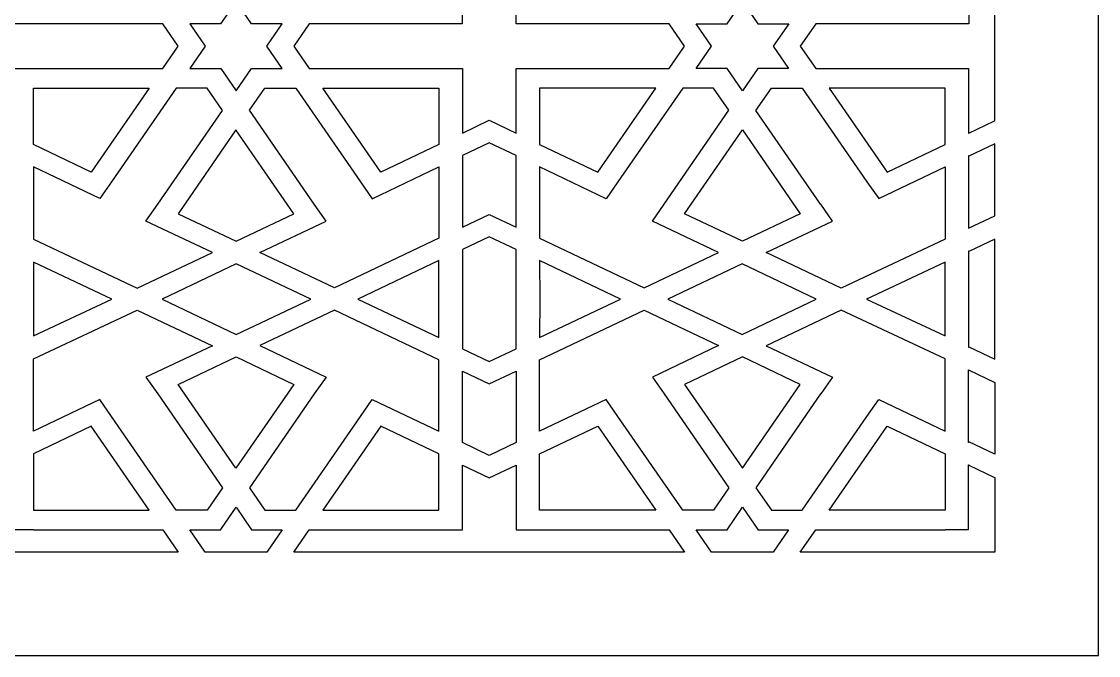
# Model space of a CAD drawing. Header units: millimetres. Extents: x -499 to 501, y -466 to 534.
# Drawn here: x -123 to 501, y -466 to -99 of the extents above; entities that cross this region are included whole.
import ezdxf

# ---------------------------------------------------------------- set-up
doc = ezdxf.new("R2010")
doc.units = ezdxf.units.MM
doc.layers.add('Plan 1', color=7, linetype='Continuous')

msp = doc.modelspace()

# ---------------------------------------------------------------- linework, layer by layer
at = {"layer": 'Plan 1', "color": 17}
for points, knots in [([(-499.33, 533.57), (-499.33, 533.57), (500.67, 533.57), (500.67, 533.57), (500.67, 533.57), (500.67, 533.57), (500.67, -466.43), (500.67, -466.43), (500.67, -466.43), (500.67, -466.43), (-499.33, -466.43), (-499.33, -466.43), (-499.33, -466.43), (-499.33, -466.43), (-499.33, 533.57), (-499.33, 533.57)], [0, 0, 0, 0, 0.2, 0.2, 0.2, 0.2, 0.4, 0.4, 0.4, 0.4, 0.6, 0.6, 0.6, 0.6, 1, 1, 1, 1]), ([(-145.86, -70.03), (-145.86, -70.03), (-130.26, -62.58), (-130.26, -62.58), (-130.26, -62.58), (-130.26, -62.58), (-130.26, -100.1), (-130.26, -100.1), (-130.26, -100.1), (-130.26, -100.1), (-116.6, -100.1), (-116.6, -100.1), (-116.6, -100.1), (-116.6, -100.1), (-116.6, -100.1), (-116.6, -100.1), (-116.6, -100.1), (-116.6, -100.1), (-41.56, -100.1), (-41.56, -100.1), (-41.56, -100.1), (-41.56, -100.1), (-32.64, -113.01), (-32.64, -113.01), (-32.64, -113.01), (-32.64, -113.01), (-41.56, -125.97), (-41.56, -125.97), (-41.56, -125.97), (-41.56, -125.97), (-116.54, -125.97), (-116.54, -125.97), (-116.54, -125.97), (-116.54, -125.97), (-116.54, -125.97), (-116.54, -125.97), (-116.54, -125.97), (-116.54, -125.97), (-130.2, -125.97), (-130.2, -125.97), (-130.2, -125.97), (-130.2, -125.97), (-130.2, -163.51), (-130.2, -163.51), (-130.2, -163.51), (-130.2, -163.51), (-145.86, -156.03), (-145.86, -156.03), (-145.86, -156.03), (-145.86, -156.03), (-161.51, -163.51), (-161.51, -163.51), (-161.51, -163.51), (-161.51, -163.51), (-161.51, -125.97), (-161.51, -125.97), (-161.51, -125.97), (-161.51, -125.97), (-175.17, -125.97), (-175.17, -125.97), (-175.17, -125.97), (-175.17, -125.97), (-175.17, -125.97), (-175.17, -125.97), (-175.17, -125.97), (-175.17, -125.97), (-250.15, -125.97), (-250.15, -125.97), (-250.15, -125.97), (-250.15, -125.97), (-259.08, -113.01), (-259.08, -113.01), (-259.08, -113.01), (-259.08, -113.01), (-250.16, -100.1), (-250.16, -100.1), (-250.16, -100.1), (-250.16, -100.1), (-175.12, -100.1), (-175.12, -100.1), (-175.12, -100.1), (-175.12, -100.1), (-175.12, -100.1), (-175.12, -100.1), (-175.12, -100.1), (-175.12, -100.1), (-161.45, -100.1), (-161.45, -100.1), (-161.45, -100.1), (-161.45, -100.1), (-161.45, -62.58), (-161.45, -62.58), (-161.45, -62.58), (-161.45, -62.58), (-145.86, -70.03), (-145.86, -70.03)], [0, 0, 0, 0, 0.04, 0.04, 0.04, 0.04, 0.08, 0.08, 0.08, 0.08, 0.12, 0.12, 0.12, 0.12, 0.16, 0.16, 0.16, 0.16, 0.2, 0.2, 0.2, 0.2, 0.24, 0.24, 0.24, 0.24, 0.28, 0.28, 0.28, 0.28, 0.32, 0.32, 0.32, 0.32, 0.36, 0.36, 0.36, 0.36, 0.4, 0.4, 0.4, 0.4, 0.44, 0.44, 0.44, 0.44, 0.48, 0.48, 0.48, 0.48, 0.52, 0.52, 0.52, 0.52, 0.56, 0.56, 0.56, 0.56, 0.6, 0.6, 0.6, 0.6, 0.64, 0.64, 0.64, 0.64, 0.68, 0.68, 0.68, 0.68, 0.72, 0.72, 0.72, 0.72, 0.76, 0.76, 0.76, 0.76, 0.8, 0.8, 0.8, 0.8, 0.84, 0.84, 0.84, 0.84, 0.88, 0.88, 0.88, 0.88, 0.92, 0.92, 0.92, 0.92, 1, 1, 1, 1]), ([(147.61, -156.03), (147.61, -156.03), (132.04, -163.47), (132.04, -163.47), (132.04, -163.47), (132.04, -163.47), (132.04, -125.91), (132.04, -125.91), (132.04, -125.91), (132.04, -125.91), (118.38, -125.91), (118.38, -125.91), (118.38, -125.91), (118.38, -125.91), (118.38, -125.93), (118.38, -125.93), (118.38, -125.93), (118.38, -125.93), (43.29, -125.93), (43.29, -125.93), (43.29, -125.93), (43.29, -125.93), (34.39, -113.01), (34.39, -113.01), (34.39, -113.01), (34.39, -113.01), (43.33, -100.1), (43.33, -100.1), (43.33, -100.1), (43.33, -100.1), (118.36, -100.1), (118.36, -100.1), (118.36, -100.1), (118.36, -100.1), (118.36, -100.1), (118.36, -100.1), (118.36, -100.1), (118.36, -100.1), (132.02, -100.1), (132.02, -100.1), (132.02, -100.1), (132.02, -100.1), (132.02, -62.55), (132.02, -62.55), (132.02, -62.55), (132.02, -62.55), (147.61, -70), (147.61, -70), (147.61, -70), (147.61, -70), (163.21, -62.55), (163.21, -62.55), (163.21, -62.55), (163.21, -62.55), (163.21, -100.1), (163.21, -100.1), (163.21, -100.1), (163.21, -100.1), (176.88, -100.1), (176.88, -100.1), (176.88, -100.1), (176.88, -100.1), (176.88, -100.1), (176.88, -100.1), (176.88, -100.1), (176.88, -100.1), (251.89, -100.1), (251.89, -100.1), (251.89, -100.1), (251.89, -100.1), (260.84, -113.01), (260.84, -113.01), (260.84, -113.01), (260.84, -113.01), (251.92, -125.93), (251.92, -125.93), (251.92, -125.93), (251.92, -125.93), (176.84, -125.93), (176.84, -125.93), (176.84, -125.93), (176.84, -125.93), (176.84, -125.91), (176.84, -125.91), (176.84, -125.91), (176.84, -125.91), (163.18, -125.91), (163.18, -125.91), (163.18, -125.91), (163.18, -125.91), (163.18, -163.47), (163.18, -163.47), (163.18, -163.47), (163.18, -163.47), (147.61, -156.03), (147.61, -156.03)], [0, 0, 0, 0, 0.04, 0.04, 0.04, 0.04, 0.08, 0.08, 0.08, 0.08, 0.12, 0.12, 0.12, 0.12, 0.16, 0.16, 0.16, 0.16, 0.2, 0.2, 0.2, 0.2, 0.24, 0.24, 0.24, 0.24, 0.28, 0.28, 0.28, 0.28, 0.32, 0.32, 0.32, 0.32, 0.36, 0.36, 0.36, 0.36, 0.4, 0.4, 0.4, 0.4, 0.44, 0.44, 0.44, 0.44, 0.48, 0.48, 0.48, 0.48, 0.52, 0.52, 0.52, 0.52, 0.56, 0.56, 0.56, 0.56, 0.6, 0.6, 0.6, 0.6, 0.64, 0.64, 0.64, 0.64, 0.68, 0.68, 0.68, 0.68, 0.72, 0.72, 0.72, 0.72, 0.76, 0.76, 0.76, 0.76, 0.8, 0.8, 0.8, 0.8, 0.84, 0.84, 0.84, 0.84, 0.88, 0.88, 0.88, 0.88, 0.92, 0.92, 0.92, 0.92, 1, 1, 1, 1]), ([(440.67, -156.23), (440.67, -156.23), (440.13, -156.48), (440.13, -156.48), (440.13, -156.48), (440.13, -156.48), (425.5, -163.45), (425.5, -163.45), (425.5, -163.45), (425.5, -163.45), (425.5, -163.48), (425.5, -163.48), (425.5, -163.48), (425.5, -163.48), (425.43, -163.51), (425.43, -163.51), (425.43, -163.51), (425.43, -163.51), (425.43, -125.97), (425.43, -125.97), (425.43, -125.97), (425.43, -125.97), (411.78, -125.97), (411.78, -125.97), (411.78, -125.97), (411.78, -125.97), (411.78, -125.97), (411.78, -125.97), (411.78, -125.97), (411.78, -125.97), (336.8, -125.97), (336.8, -125.97), (336.8, -125.97), (336.8, -125.97), (327.87, -113.01), (327.87, -113.01), (327.87, -113.01), (327.87, -113.01), (336.8, -100.1), (336.8, -100.1), (336.8, -100.1), (336.8, -100.1), (411.84, -100.1), (411.84, -100.1), (411.84, -100.1), (411.84, -100.1), (411.84, -100.1), (411.84, -100.1), (411.84, -100.1), (411.84, -100.1), (425.49, -100.1), (425.49, -100.1), (425.49, -100.1), (425.49, -100.1), (425.49, -62.58), (425.49, -62.58), (425.49, -62.58), (425.49, -62.58), (425.5, -62.58), (425.5, -62.58), (425.5, -62.58), (425.5, -62.58), (425.5, -62.61), (425.5, -62.61), (425.5, -62.61), (425.5, -62.61), (439.93, -69.47), (439.93, -69.47), (439.93, -69.47), (439.93, -69.47), (440.67, -69.83), (440.67, -69.83), (440.67, -69.83), (440.67, -69.83), (440.67, -156.23), (440.67, -156.23)], [0, 0, 0, 0, 0.05, 0.05, 0.05, 0.05, 0.1, 0.1, 0.1, 0.1, 0.15, 0.15, 0.15, 0.15, 0.2, 0.2, 0.2, 0.2, 0.25, 0.25, 0.25, 0.25, 0.3, 0.3, 0.3, 0.3, 0.35, 0.35, 0.35, 0.35, 0.4, 0.4, 0.4, 0.4, 0.45, 0.45, 0.45, 0.45, 0.5, 0.5, 0.5, 0.5, 0.55, 0.55, 0.55, 0.55, 0.6, 0.6, 0.6, 0.6, 0.65, 0.65, 0.65, 0.65, 0.7, 0.7, 0.7, 0.7, 0.75, 0.75, 0.75, 0.75, 0.8, 0.8, 0.8, 0.8, 0.85, 0.85, 0.85, 0.85, 0.9, 0.9, 0.9, 0.9, 1, 1, 1, 1]), ([(-25.92, -100.1), (-25.92, -100.1), (-8.05, -100.1), (-8.05, -100.1), (-8.05, -100.1), (-8.05, -100.1), (0.88, -87.14), (0.88, -87.14), (0.88, -87.14), (0.88, -87.14), (9.81, -100.1), (9.81, -100.1), (9.81, -100.1), (9.81, -100.1), (9.81, -100.1), (9.81, -100.1), (9.81, -100.1), (9.81, -100.1), (27.67, -100.1), (27.67, -100.1), (27.67, -100.1), (27.67, -100.1), (18.74, -113.01), (18.74, -113.01), (18.74, -113.01), (18.74, -113.01), (18.74, -113.01), (18.74, -113.01), (18.74, -113.01), (18.74, -113.01), (18.74, -113.01), (18.74, -113.01), (18.74, -113.01), (18.74, -113.01), (27.65, -125.93), (27.65, -125.93), (27.65, -125.93), (27.65, -125.93), (9.83, -125.93), (9.83, -125.93), (9.83, -125.93), (9.83, -125.93), (9.83, -125.97), (9.83, -125.97), (9.83, -125.97), (9.83, -125.97), (9.8, -125.97), (9.8, -125.97), (9.8, -125.97), (9.8, -125.97), (0.88, -138.93), (0.88, -138.93), (0.88, -138.93), (0.88, -138.93), (-7.99, -126.06), (-7.99, -126.06), (-7.99, -126.06), (-7.99, -126.06), (-7.99, -125.97), (-7.99, -125.97), (-7.99, -125.97), (-7.99, -125.97), (-25.9, -125.97), (-25.9, -125.97), (-25.9, -125.97), (-25.9, -125.97), (-16.98, -113.01), (-16.98, -113.01), (-16.98, -113.01), (-16.98, -113.01), (-16.99, -113.01), (-16.99, -113.01), (-16.99, -113.01), (-16.99, -113.01), (-25.92, -100.1), (-25.92, -100.1)], [0, 0, 0, 0, 0.05, 0.05, 0.05, 0.05, 0.1, 0.1, 0.1, 0.1, 0.15, 0.15, 0.15, 0.15, 0.2, 0.2, 0.2, 0.2, 0.25, 0.25, 0.25, 0.25, 0.3, 0.3, 0.3, 0.3, 0.35, 0.35, 0.35, 0.35, 0.4, 0.4, 0.4, 0.4, 0.45, 0.45, 0.45, 0.45, 0.5, 0.5, 0.5, 0.5, 0.55, 0.55, 0.55, 0.55, 0.6, 0.6, 0.6, 0.6, 0.65, 0.65, 0.65, 0.65, 0.7, 0.7, 0.7, 0.7, 0.75, 0.75, 0.75, 0.75, 0.8, 0.8, 0.8, 0.8, 0.85, 0.85, 0.85, 0.85, 0.9, 0.9, 0.9, 0.9, 1, 1, 1, 1]), ([(321.15, -100.1), (321.15, -100.1), (303.28, -100.1), (303.28, -100.1), (303.28, -100.1), (303.28, -100.1), (294.36, -87.14), (294.36, -87.14), (294.36, -87.14), (294.36, -87.14), (285.41, -100.1), (285.41, -100.1), (285.41, -100.1), (285.41, -100.1), (285.41, -100.1), (285.41, -100.1), (285.41, -100.1), (285.41, -100.1), (267.56, -100.1), (267.56, -100.1), (267.56, -100.1), (267.56, -100.1), (276.5, -113.01), (276.5, -113.01), (276.5, -113.01), (276.5, -113.01), (276.48, -113.01), (276.48, -113.01), (276.48, -113.01), (276.48, -113.01), (276.5, -113.01), (276.5, -113.01), (276.5, -113.01), (276.5, -113.01), (267.59, -125.93), (267.59, -125.93), (267.59, -125.93), (267.59, -125.93), (285.39, -125.93), (285.39, -125.93), (285.39, -125.93), (285.39, -125.93), (285.39, -125.97), (285.39, -125.97), (285.39, -125.97), (285.39, -125.97), (285.43, -125.97), (285.43, -125.97), (285.43, -125.97), (285.43, -125.97), (294.36, -138.93), (294.36, -138.93), (294.36, -138.93), (294.36, -138.93), (303.23, -126.06), (303.23, -126.06), (303.23, -126.06), (303.23, -126.06), (303.23, -125.97), (303.23, -125.97), (303.23, -125.97), (303.23, -125.97), (321.12, -125.97), (321.12, -125.97), (321.12, -125.97), (321.12, -125.97), (312.21, -113.01), (312.21, -113.01), (312.21, -113.01), (312.21, -113.01), (312.23, -113.01), (312.23, -113.01), (312.23, -113.01), (312.23, -113.01), (321.15, -100.1), (321.15, -100.1)], [0, 0, 0, 0, 0.05, 0.05, 0.05, 0.05, 0.1, 0.1, 0.1, 0.1, 0.15, 0.15, 0.15, 0.15, 0.2, 0.2, 0.2, 0.2, 0.25, 0.25, 0.25, 0.25, 0.3, 0.3, 0.3, 0.3, 0.35, 0.35, 0.35, 0.35, 0.4, 0.4, 0.4, 0.4, 0.45, 0.45, 0.45, 0.45, 0.5, 0.5, 0.5, 0.5, 0.55, 0.55, 0.55, 0.55, 0.6, 0.6, 0.6, 0.6, 0.65, 0.65, 0.65, 0.65, 0.7, 0.7, 0.7, 0.7, 0.75, 0.75, 0.75, 0.75, 0.8, 0.8, 0.8, 0.8, 0.85, 0.85, 0.85, 0.85, 0.9, 0.9, 0.9, 0.9, 1, 1, 1, 1]), ([(-56.42, -253.36), (-56.42, -253.36), (-116.54, -225.02), (-116.54, -225.02), (-116.54, -225.02), (-116.54, -225.02), (-116.54, -183.08), (-116.54, -183.08), (-116.54, -183.08), (-116.54, -183.08), (-78.08, -201.45), (-78.08, -201.45), (-78.08, -201.45), (-78.08, -201.45), (-71.26, -191.71), (-71.26, -191.71), (-71.26, -191.71), (-71.26, -191.71), (-33.73, -137.31), (-33.73, -137.31), (-33.73, -137.31), (-33.73, -137.31), (-15.9, -137.31), (-15.9, -137.31), (-15.9, -137.31), (-15.9, -137.31), (-6.96, -150.28), (-6.96, -150.28), (-6.96, -150.28), (-6.96, -150.28), (-44.45, -204.66), (-44.45, -204.66), (-44.45, -204.66), (-44.45, -204.66), (-44.47, -204.66), (-44.47, -204.66), (-44.47, -204.66), (-44.47, -204.66), (-51.29, -214.44), (-51.29, -214.44), (-51.29, -214.44), (-51.29, -214.44), (-12.82, -232.68), (-12.82, -232.68), (-12.82, -232.68), (-12.82, -232.68), (-56.42, -253.36), (-56.42, -253.36)], [0, 0, 0, 0, 0.076923, 0.076923, 0.076923, 0.076923, 0.153846, 0.153846, 0.153846, 0.153846, 0.230769, 0.230769, 0.230769, 0.230769, 0.307692, 0.307692, 0.307692, 0.307692, 0.384615, 0.384615, 0.384615, 0.384615, 0.461538, 0.461538, 0.461538, 0.461538, 0.538462, 0.538462, 0.538462, 0.538462, 0.615385, 0.615385, 0.615385, 0.615385, 0.692308, 0.692308, 0.692308, 0.692308, 0.769231, 0.769231, 0.769231, 0.769231, 0.846154, 0.846154, 0.846154, 0.846154, 1, 1, 1, 1]), ([(-116.54, -170.03), (-116.54, -170.03), (-83, -186.08), (-83, -186.08), (-83, -186.08), (-83, -186.08), (-83.01, -186.05), (-83.01, -186.05), (-83.01, -186.05), (-83.01, -186.05), (-49.4, -137.31), (-49.4, -137.31), (-49.4, -137.31), (-49.4, -137.31), (-116.54, -137.31), (-116.54, -137.31), (-116.54, -137.31), (-116.54, -137.31), (-116.54, -170.03), (-116.54, -170.03)], [0, 0, 0, 0, 0.166667, 0.166667, 0.166667, 0.166667, 0.333333, 0.333333, 0.333333, 0.333333, 0.5, 0.5, 0.5, 0.5, 0.666667, 0.666667, 0.666667, 0.666667, 1, 1, 1, 1]), ([(57.86, -253.18), (57.86, -253.18), (118.38, -224.46), (118.38, -224.46), (118.38, -224.46), (118.38, -224.46), (118.38, -183.04), (118.38, -183.04), (118.38, -183.04), (118.38, -183.04), (79.83, -201.48), (79.83, -201.48), (79.83, -201.48), (79.83, -201.48), (73.01, -191.71), (73.01, -191.71), (73.01, -191.71), (73.01, -191.71), (35.48, -137.31), (35.48, -137.31), (35.48, -137.31), (35.48, -137.31), (17.63, -137.31), (17.63, -137.31), (17.63, -137.31), (17.63, -137.31), (8.7, -150.24), (8.7, -150.24), (8.7, -150.24), (8.7, -150.24), (46.21, -204.66), (46.21, -204.66), (46.21, -204.66), (46.21, -204.66), (46.22, -204.66), (46.22, -204.66), (46.22, -204.66), (46.22, -204.66), (53.05, -214.44), (53.05, -214.44), (53.05, -214.44), (53.05, -214.44), (14.7, -232.73), (14.7, -232.73), (14.7, -232.73), (14.7, -232.73), (57.86, -253.18), (57.86, -253.18)], [0, 0, 0, 0, 0.076923, 0.076923, 0.076923, 0.076923, 0.153846, 0.153846, 0.153846, 0.153846, 0.230769, 0.230769, 0.230769, 0.230769, 0.307692, 0.307692, 0.307692, 0.307692, 0.384615, 0.384615, 0.384615, 0.384615, 0.461538, 0.461538, 0.461538, 0.461538, 0.538462, 0.538462, 0.538462, 0.538462, 0.615385, 0.615385, 0.615385, 0.615385, 0.692308, 0.692308, 0.692308, 0.692308, 0.769231, 0.769231, 0.769231, 0.769231, 0.846154, 0.846154, 0.846154, 0.846154, 1, 1, 1, 1]), ([(118.38, -170.01), (118.38, -170.01), (118.38, -137.31), (118.38, -137.31), (118.38, -137.31), (118.38, -137.31), (51.13, -137.31), (51.13, -137.31), (51.13, -137.31), (51.13, -137.31), (84.74, -186.05), (84.74, -186.05), (84.74, -186.05), (84.74, -186.05), (118.38, -170.01), (118.38, -170.01)], [0, 0, 0, 0, 0.2, 0.2, 0.2, 0.2, 0.4, 0.4, 0.4, 0.4, 0.6, 0.6, 0.6, 0.6, 1, 1, 1, 1]), ([(237.37, -253.18), (237.37, -253.18), (176.84, -224.46), (176.84, -224.46), (176.84, -224.46), (176.84, -224.46), (176.84, -183.04), (176.84, -183.04), (176.84, -183.04), (176.84, -183.04), (215.41, -201.48), (215.41, -201.48), (215.41, -201.48), (215.41, -201.48), (222.22, -191.71), (222.22, -191.71), (222.22, -191.71), (222.22, -191.71), (259.75, -137.31), (259.75, -137.31), (259.75, -137.31), (259.75, -137.31), (277.59, -137.31), (277.59, -137.31), (277.59, -137.31), (277.59, -137.31), (286.54, -150.24), (286.54, -150.24), (286.54, -150.24), (286.54, -150.24), (249.01, -204.66), (249.01, -204.66), (249.01, -204.66), (249.01, -204.66), (248.99, -204.66), (248.99, -204.66), (248.99, -204.66), (248.99, -204.66), (242.19, -214.44), (242.19, -214.44), (242.19, -214.44), (242.19, -214.44), (280.52, -232.73), (280.52, -232.73), (280.52, -232.73), (280.52, -232.73), (237.37, -253.18), (237.37, -253.18)], [0, 0, 0, 0, 0.076923, 0.076923, 0.076923, 0.076923, 0.153846, 0.153846, 0.153846, 0.153846, 0.230769, 0.230769, 0.230769, 0.230769, 0.307692, 0.307692, 0.307692, 0.307692, 0.384615, 0.384615, 0.384615, 0.384615, 0.461538, 0.461538, 0.461538, 0.461538, 0.538462, 0.538462, 0.538462, 0.538462, 0.615385, 0.615385, 0.615385, 0.615385, 0.692308, 0.692308, 0.692308, 0.692308, 0.769231, 0.769231, 0.769231, 0.769231, 0.846154, 0.846154, 0.846154, 0.846154, 1, 1, 1, 1]), ([(176.84, -170.01), (176.84, -170.01), (176.84, -137.31), (176.84, -137.31), (176.84, -137.31), (176.84, -137.31), (244.11, -137.31), (244.11, -137.31), (244.11, -137.31), (244.11, -137.31), (210.48, -186.05), (210.48, -186.05), (210.48, -186.05), (210.48, -186.05), (176.84, -170.01), (176.84, -170.01)], [0, 0, 0, 0, 0.2, 0.2, 0.2, 0.2, 0.4, 0.4, 0.4, 0.4, 0.6, 0.6, 0.6, 0.6, 1, 1, 1, 1]), ([(351.65, -253.36), (351.65, -253.36), (411.78, -225.02), (411.78, -225.02), (411.78, -225.02), (411.78, -225.02), (411.78, -183.08), (411.78, -183.08), (411.78, -183.08), (411.78, -183.08), (373.3, -201.45), (373.3, -201.45), (373.3, -201.45), (373.3, -201.45), (366.47, -191.71), (366.47, -191.71), (366.47, -191.71), (366.47, -191.71), (328.96, -137.31), (328.96, -137.31), (328.96, -137.31), (328.96, -137.31), (311.12, -137.31), (311.12, -137.31), (311.12, -137.31), (311.12, -137.31), (302.17, -150.28), (302.17, -150.28), (302.17, -150.28), (302.17, -150.28), (339.67, -204.66), (339.67, -204.66), (339.67, -204.66), (339.67, -204.66), (339.7, -204.66), (339.7, -204.66), (339.7, -204.66), (339.7, -204.66), (346.52, -214.44), (346.52, -214.44), (346.52, -214.44), (346.52, -214.44), (308.05, -232.68), (308.05, -232.68), (308.05, -232.68), (308.05, -232.68), (351.65, -253.36), (351.65, -253.36)], [0, 0, 0, 0, 0.076923, 0.076923, 0.076923, 0.076923, 0.153846, 0.153846, 0.153846, 0.153846, 0.230769, 0.230769, 0.230769, 0.230769, 0.307692, 0.307692, 0.307692, 0.307692, 0.384615, 0.384615, 0.384615, 0.384615, 0.461538, 0.461538, 0.461538, 0.461538, 0.538462, 0.538462, 0.538462, 0.538462, 0.615385, 0.615385, 0.615385, 0.615385, 0.692308, 0.692308, 0.692308, 0.692308, 0.769231, 0.769231, 0.769231, 0.769231, 0.846154, 0.846154, 0.846154, 0.846154, 1, 1, 1, 1]), ([(411.78, -170.03), (411.78, -170.03), (378.22, -186.08), (378.22, -186.08), (378.22, -186.08), (378.22, -186.08), (378.22, -186.05), (378.22, -186.05), (378.22, -186.05), (378.22, -186.05), (344.62, -137.31), (344.62, -137.31), (344.62, -137.31), (344.62, -137.31), (411.78, -137.31), (411.78, -137.31), (411.78, -137.31), (411.78, -137.31), (411.78, -170.03), (411.78, -170.03)], [0, 0, 0, 0, 0.166667, 0.166667, 0.166667, 0.166667, 0.333333, 0.333333, 0.333333, 0.333333, 0.5, 0.5, 0.5, 0.5, 0.666667, 0.666667, 0.666667, 0.666667, 1, 1, 1, 1]), ([(0.89, -226.17), (0.89, -226.17), (-32.67, -210.26), (-32.67, -210.26), (-32.67, -210.26), (-32.67, -210.26), (0.87, -161.61), (0.87, -161.61), (0.87, -161.61), (0.87, -161.61), (34.41, -210.27), (34.41, -210.27), (34.41, -210.27), (34.41, -210.27), (0.89, -226.17), (0.89, -226.17)], [0, 0, 0, 0, 0.2, 0.2, 0.2, 0.2, 0.4, 0.4, 0.4, 0.4, 0.6, 0.6, 0.6, 0.6, 1, 1, 1, 1]), ([(294.34, -226.17), (294.34, -226.17), (327.89, -210.26), (327.89, -210.26), (327.89, -210.26), (327.89, -210.26), (294.36, -161.61), (294.36, -161.61), (294.36, -161.61), (294.36, -161.61), (260.82, -210.27), (260.82, -210.27), (260.82, -210.27), (260.82, -210.27), (294.34, -226.17), (294.34, -226.17)], [0, 0, 0, 0, 0.2, 0.2, 0.2, 0.2, 0.4, 0.4, 0.4, 0.4, 0.6, 0.6, 0.6, 0.6, 1, 1, 1, 1]), ([(147.61, -210.59), (147.61, -210.59), (132.04, -217.98), (132.04, -217.98), (132.04, -217.98), (132.04, -217.98), (132.04, -176.51), (132.04, -176.51), (132.04, -176.51), (132.04, -176.51), (147.61, -169.06), (147.61, -169.06), (147.61, -169.06), (147.61, -169.06), (163.18, -176.51), (163.18, -176.51), (163.18, -176.51), (163.18, -176.51), (163.18, -217.98), (163.18, -217.98), (163.18, -217.98), (163.18, -217.98), (147.61, -210.59), (147.61, -210.59)], [0, 0, 0, 0, 0.142857, 0.142857, 0.142857, 0.142857, 0.285714, 0.285714, 0.285714, 0.285714, 0.428571, 0.428571, 0.428571, 0.428571, 0.571429, 0.571429, 0.571429, 0.571429, 0.714286, 0.714286, 0.714286, 0.714286, 1, 1, 1, 1]), ([(425.5, -176.87), (425.5, -176.87), (440.67, -169.7), (440.67, -169.7), (440.67, -169.7), (440.67, -169.7), (440.67, -211.4), (440.67, -211.4), (440.67, -211.4), (440.67, -211.4), (425.43, -218.58), (425.43, -218.58), (425.43, -218.58), (425.43, -218.58), (425.43, -176.56), (425.43, -176.56), (425.43, -176.56), (425.43, -176.56), (425.5, -176.53), (425.5, -176.53), (425.5, -176.53), (425.5, -176.53), (425.5, -176.87), (425.5, -176.87)], [0, 0, 0, 0, 0.142857, 0.142857, 0.142857, 0.142857, 0.285714, 0.285714, 0.285714, 0.285714, 0.428571, 0.428571, 0.428571, 0.428571, 0.571429, 0.571429, 0.571429, 0.571429, 0.714286, 0.714286, 0.714286, 0.714286, 1, 1, 1, 1]), ([(132.04, -259.72), (132.04, -259.72), (132.04, -230.94), (132.04, -230.94), (132.04, -230.94), (132.04, -230.94), (147.61, -223.55), (147.61, -223.55), (147.61, -223.55), (147.61, -223.55), (163.18, -230.94), (163.18, -230.94), (163.18, -230.94), (163.18, -230.94), (163.18, -259.72), (163.18, -259.72), (163.18, -259.72), (163.18, -259.72), (163.18, -288.5), (163.18, -288.5), (163.18, -288.5), (163.18, -288.5), (147.61, -295.89), (147.61, -295.89), (147.61, -295.89), (147.61, -295.89), (132.04, -288.5), (132.04, -288.5), (132.04, -288.5), (132.04, -288.5), (132.04, -259.72), (132.04, -259.72)], [0, 0, 0, 0, 0.111111, 0.111111, 0.111111, 0.111111, 0.222222, 0.222222, 0.222222, 0.222222, 0.333333, 0.333333, 0.333333, 0.333333, 0.444444, 0.444444, 0.444444, 0.444444, 0.555556, 0.555556, 0.555556, 0.555556, 0.666667, 0.666667, 0.666667, 0.666667, 0.777778, 0.777778, 0.777778, 0.777778, 1, 1, 1, 1]), ([(425.5, -232.05), (425.5, -232.05), (440.67, -224.87), (440.67, -224.87), (440.67, -224.87), (440.67, -224.87), (440.67, -294.55), (440.67, -294.55), (440.67, -294.55), (440.67, -294.55), (425.5, -287.38), (425.5, -287.38), (425.5, -287.38), (425.5, -287.38), (425.5, -287.56), (425.5, -287.56), (425.5, -287.56), (425.5, -287.56), (425.43, -287.53), (425.43, -287.53), (425.43, -287.53), (425.43, -287.53), (425.43, -259.72), (425.43, -259.72), (425.43, -259.72), (425.43, -259.72), (425.43, -231.92), (425.43, -231.92), (425.43, -231.92), (425.43, -231.92), (425.5, -231.89), (425.5, -231.89), (425.5, -231.89), (425.5, -231.89), (425.5, -232.05), (425.5, -232.05)], [0, 0, 0, 0, 0.1, 0.1, 0.1, 0.1, 0.2, 0.2, 0.2, 0.2, 0.3, 0.3, 0.3, 0.3, 0.4, 0.4, 0.4, 0.4, 0.5, 0.5, 0.5, 0.5, 0.6, 0.6, 0.6, 0.6, 0.7, 0.7, 0.7, 0.7, 0.8, 0.8, 0.8, 0.8, 1, 1, 1, 1]), ([(-116.54, -259.72), (-116.54, -259.72), (-116.54, -238.32), (-116.54, -238.32), (-116.54, -238.32), (-116.54, -238.32), (-71, -259.72), (-71, -259.72), (-71, -259.72), (-71, -259.72), (-116.54, -281.11), (-116.54, -281.11), (-116.54, -281.11), (-116.54, -281.11), (-116.54, -259.72), (-116.54, -259.72)], [0, 0, 0, 0, 0.2, 0.2, 0.2, 0.2, 0.4, 0.4, 0.4, 0.4, 0.6, 0.6, 0.6, 0.6, 1, 1, 1, 1]), ([(-41.95, -259.72), (-41.95, -259.72), (1.02, -239.23), (1.02, -239.23), (1.02, -239.23), (1.02, -239.23), (44.17, -259.69), (44.17, -259.69), (44.17, -259.69), (44.17, -259.69), (44.1, -259.72), (44.1, -259.72), (44.1, -259.72), (44.1, -259.72), (44.17, -259.75), (44.17, -259.75), (44.17, -259.75), (44.17, -259.75), (1.02, -280.19), (1.02, -280.19), (1.02, -280.19), (1.02, -280.19), (-41.95, -259.72), (-41.95, -259.72)], [0, 0, 0, 0, 0.142857, 0.142857, 0.142857, 0.142857, 0.285714, 0.285714, 0.285714, 0.285714, 0.428571, 0.428571, 0.428571, 0.428571, 0.571429, 0.571429, 0.571429, 0.571429, 0.714286, 0.714286, 0.714286, 0.714286, 1, 1, 1, 1]), ([(71.63, -259.72), (71.63, -259.72), (71.54, -259.67), (71.54, -259.67), (71.54, -259.67), (71.54, -259.67), (118.38, -237.42), (118.38, -237.42), (118.38, -237.42), (118.38, -237.42), (118.38, -259.72), (118.38, -259.72), (118.38, -259.72), (118.38, -259.72), (118.38, -282.01), (118.38, -282.01), (118.38, -282.01), (118.38, -282.01), (71.54, -259.75), (71.54, -259.75), (71.54, -259.75), (71.54, -259.75), (71.63, -259.72), (71.63, -259.72)], [0, 0, 0, 0, 0.142857, 0.142857, 0.142857, 0.142857, 0.285714, 0.285714, 0.285714, 0.285714, 0.428571, 0.428571, 0.428571, 0.428571, 0.571429, 0.571429, 0.571429, 0.571429, 0.714286, 0.714286, 0.714286, 0.714286, 1, 1, 1, 1]), ([(176.86, -259.72), (176.86, -259.72), (176.84, -237.42), (176.84, -237.42), (176.84, -237.42), (176.84, -237.42), (223.68, -259.67), (223.68, -259.67), (223.68, -259.67), (223.68, -259.67), (223.59, -259.72), (223.59, -259.72), (223.59, -259.72), (223.59, -259.72), (223.68, -259.75), (223.68, -259.75), (223.68, -259.75), (223.68, -259.75), (176.84, -282.01), (176.84, -282.01), (176.84, -282.01), (176.84, -282.01), (176.86, -259.72), (176.86, -259.72)], [0, 0, 0, 0, 0.142857, 0.142857, 0.142857, 0.142857, 0.285714, 0.285714, 0.285714, 0.285714, 0.428571, 0.428571, 0.428571, 0.428571, 0.571429, 0.571429, 0.571429, 0.571429, 0.714286, 0.714286, 0.714286, 0.714286, 1, 1, 1, 1]), ([(251.13, -259.72), (251.13, -259.72), (251.06, -259.69), (251.06, -259.69), (251.06, -259.69), (251.06, -259.69), (294.21, -239.23), (294.21, -239.23), (294.21, -239.23), (294.21, -239.23), (337.17, -259.72), (337.17, -259.72), (337.17, -259.72), (337.17, -259.72), (294.21, -280.19), (294.21, -280.19), (294.21, -280.19), (294.21, -280.19), (251.06, -259.75), (251.06, -259.75), (251.06, -259.75), (251.06, -259.75), (251.13, -259.72), (251.13, -259.72)], [0, 0, 0, 0, 0.142857, 0.142857, 0.142857, 0.142857, 0.285714, 0.285714, 0.285714, 0.285714, 0.428571, 0.428571, 0.428571, 0.428571, 0.571429, 0.571429, 0.571429, 0.571429, 0.714286, 0.714286, 0.714286, 0.714286, 1, 1, 1, 1]), ([(366.22, -259.72), (366.22, -259.72), (411.78, -238.32), (411.78, -238.32), (411.78, -238.32), (411.78, -238.32), (411.78, -259.72), (411.78, -259.72), (411.78, -259.72), (411.78, -259.72), (411.78, -281.11), (411.78, -281.11), (411.78, -281.11), (411.78, -281.11), (366.22, -259.72), (366.22, -259.72)], [0, 0, 0, 0, 0.2, 0.2, 0.2, 0.2, 0.4, 0.4, 0.4, 0.4, 0.6, 0.6, 0.6, 0.6, 1, 1, 1, 1]), ([(-56.42, -266.06), (-56.42, -266.06), (-116.54, -294.41), (-116.54, -294.41), (-116.54, -294.41), (-116.54, -294.41), (-116.54, -336.34), (-116.54, -336.34), (-116.54, -336.34), (-116.54, -336.34), (-78.08, -317.97), (-78.08, -317.97), (-78.08, -317.97), (-78.08, -317.97), (-71.26, -327.73), (-71.26, -327.73), (-71.26, -327.73), (-71.26, -327.73), (-33.73, -382.13), (-33.73, -382.13), (-33.73, -382.13), (-33.73, -382.13), (-15.9, -382.13), (-15.9, -382.13), (-15.9, -382.13), (-15.9, -382.13), (-6.96, -369.16), (-6.96, -369.16), (-6.96, -369.16), (-6.96, -369.16), (-44.45, -314.76), (-44.45, -314.76), (-44.45, -314.76), (-44.45, -314.76), (-44.47, -314.76), (-44.47, -314.76), (-44.47, -314.76), (-44.47, -314.76), (-51.29, -304.98), (-51.29, -304.98), (-51.29, -304.98), (-51.29, -304.98), (-12.82, -286.75), (-12.82, -286.75), (-12.82, -286.75), (-12.82, -286.75), (-56.42, -266.06), (-56.42, -266.06)], [0, 0, 0, 0, 0.076923, 0.076923, 0.076923, 0.076923, 0.153846, 0.153846, 0.153846, 0.153846, 0.230769, 0.230769, 0.230769, 0.230769, 0.307692, 0.307692, 0.307692, 0.307692, 0.384615, 0.384615, 0.384615, 0.384615, 0.461538, 0.461538, 0.461538, 0.461538, 0.538462, 0.538462, 0.538462, 0.538462, 0.615385, 0.615385, 0.615385, 0.615385, 0.692308, 0.692308, 0.692308, 0.692308, 0.769231, 0.769231, 0.769231, 0.769231, 0.846154, 0.846154, 0.846154, 0.846154, 1, 1, 1, 1]), ([(57.86, -266.24), (57.86, -266.24), (118.38, -294.96), (118.38, -294.96), (118.38, -294.96), (118.38, -294.96), (118.38, -336.39), (118.38, -336.39), (118.38, -336.39), (118.38, -336.39), (79.83, -317.94), (79.83, -317.94), (79.83, -317.94), (79.83, -317.94), (73.01, -327.73), (73.01, -327.73), (73.01, -327.73), (73.01, -327.73), (35.48, -382.13), (35.48, -382.13), (35.48, -382.13), (35.48, -382.13), (17.63, -382.13), (17.63, -382.13), (17.63, -382.13), (17.63, -382.13), (8.7, -369.19), (8.7, -369.19), (8.7, -369.19), (8.7, -369.19), (46.21, -314.76), (46.21, -314.76), (46.21, -314.76), (46.21, -314.76), (46.22, -314.76), (46.22, -314.76), (46.22, -314.76), (46.22, -314.76), (53.05, -304.98), (53.05, -304.98), (53.05, -304.98), (53.05, -304.98), (14.7, -286.7), (14.7, -286.7), (14.7, -286.7), (14.7, -286.7), (57.86, -266.24), (57.86, -266.24)], [0, 0, 0, 0, 0.076923, 0.076923, 0.076923, 0.076923, 0.153846, 0.153846, 0.153846, 0.153846, 0.230769, 0.230769, 0.230769, 0.230769, 0.307692, 0.307692, 0.307692, 0.307692, 0.384615, 0.384615, 0.384615, 0.384615, 0.461538, 0.461538, 0.461538, 0.461538, 0.538462, 0.538462, 0.538462, 0.538462, 0.615385, 0.615385, 0.615385, 0.615385, 0.692308, 0.692308, 0.692308, 0.692308, 0.769231, 0.769231, 0.769231, 0.769231, 0.846154, 0.846154, 0.846154, 0.846154, 1, 1, 1, 1]), ([(237.37, -266.24), (237.37, -266.24), (176.84, -294.96), (176.84, -294.96), (176.84, -294.96), (176.84, -294.96), (176.84, -336.39), (176.84, -336.39), (176.84, -336.39), (176.84, -336.39), (215.41, -317.94), (215.41, -317.94), (215.41, -317.94), (215.41, -317.94), (222.22, -327.73), (222.22, -327.73), (222.22, -327.73), (222.22, -327.73), (259.75, -382.13), (259.75, -382.13), (259.75, -382.13), (259.75, -382.13), (277.59, -382.13), (277.59, -382.13), (277.59, -382.13), (277.59, -382.13), (286.54, -369.19), (286.54, -369.19), (286.54, -369.19), (286.54, -369.19), (249.01, -314.76), (249.01, -314.76), (249.01, -314.76), (249.01, -314.76), (248.99, -314.76), (248.99, -314.76), (248.99, -314.76), (248.99, -314.76), (242.19, -304.98), (242.19, -304.98), (242.19, -304.98), (242.19, -304.98), (280.52, -286.7), (280.52, -286.7), (280.52, -286.7), (280.52, -286.7), (237.37, -266.24), (237.37, -266.24)], [0, 0, 0, 0, 0.076923, 0.076923, 0.076923, 0.076923, 0.153846, 0.153846, 0.153846, 0.153846, 0.230769, 0.230769, 0.230769, 0.230769, 0.307692, 0.307692, 0.307692, 0.307692, 0.384615, 0.384615, 0.384615, 0.384615, 0.461538, 0.461538, 0.461538, 0.461538, 0.538462, 0.538462, 0.538462, 0.538462, 0.615385, 0.615385, 0.615385, 0.615385, 0.692308, 0.692308, 0.692308, 0.692308, 0.769231, 0.769231, 0.769231, 0.769231, 0.846154, 0.846154, 0.846154, 0.846154, 1, 1, 1, 1]), ([(351.65, -266.06), (351.65, -266.06), (411.78, -294.41), (411.78, -294.41), (411.78, -294.41), (411.78, -294.41), (411.78, -336.34), (411.78, -336.34), (411.78, -336.34), (411.78, -336.34), (373.3, -317.97), (373.3, -317.97), (373.3, -317.97), (373.3, -317.97), (366.47, -327.73), (366.47, -327.73), (366.47, -327.73), (366.47, -327.73), (328.96, -382.13), (328.96, -382.13), (328.96, -382.13), (328.96, -382.13), (311.12, -382.13), (311.12, -382.13), (311.12, -382.13), (311.12, -382.13), (302.17, -369.16), (302.17, -369.16), (302.17, -369.16), (302.17, -369.16), (339.67, -314.76), (339.67, -314.76), (339.67, -314.76), (339.67, -314.76), (339.7, -314.76), (339.7, -314.76), (339.7, -314.76), (339.7, -314.76), (346.52, -304.98), (346.52, -304.98), (346.52, -304.98), (346.52, -304.98), (308.05, -286.75), (308.05, -286.75), (308.05, -286.75), (308.05, -286.75), (351.65, -266.06), (351.65, -266.06)], [0, 0, 0, 0, 0.076923, 0.076923, 0.076923, 0.076923, 0.153846, 0.153846, 0.153846, 0.153846, 0.230769, 0.230769, 0.230769, 0.230769, 0.307692, 0.307692, 0.307692, 0.307692, 0.384615, 0.384615, 0.384615, 0.384615, 0.461538, 0.461538, 0.461538, 0.461538, 0.538462, 0.538462, 0.538462, 0.538462, 0.615385, 0.615385, 0.615385, 0.615385, 0.692308, 0.692308, 0.692308, 0.692308, 0.769231, 0.769231, 0.769231, 0.769231, 0.846154, 0.846154, 0.846154, 0.846154, 1, 1, 1, 1]), ([(0.89, -293.26), (0.89, -293.26), (-32.67, -309.17), (-32.67, -309.17), (-32.67, -309.17), (-32.67, -309.17), (0.87, -357.82), (0.87, -357.82), (0.87, -357.82), (0.87, -357.82), (34.41, -309.17), (34.41, -309.17), (34.41, -309.17), (34.41, -309.17), (0.89, -293.26), (0.89, -293.26)], [0, 0, 0, 0, 0.2, 0.2, 0.2, 0.2, 0.4, 0.4, 0.4, 0.4, 0.6, 0.6, 0.6, 0.6, 1, 1, 1, 1]), ([(294.34, -293.26), (294.34, -293.26), (327.89, -309.17), (327.89, -309.17), (327.89, -309.17), (327.89, -309.17), (294.36, -357.82), (294.36, -357.82), (294.36, -357.82), (294.36, -357.82), (260.82, -309.17), (260.82, -309.17), (260.82, -309.17), (260.82, -309.17), (294.34, -293.26), (294.34, -293.26)], [0, 0, 0, 0, 0.2, 0.2, 0.2, 0.2, 0.4, 0.4, 0.4, 0.4, 0.6, 0.6, 0.6, 0.6, 1, 1, 1, 1]), ([(147.61, -308.85), (147.61, -308.85), (132.04, -301.46), (132.04, -301.46), (132.04, -301.46), (132.04, -301.46), (132.04, -342.93), (132.04, -342.93), (132.04, -342.93), (132.04, -342.93), (147.61, -350.37), (147.61, -350.37), (147.61, -350.37), (147.61, -350.37), (163.18, -342.93), (163.18, -342.93), (163.18, -342.93), (163.18, -342.93), (163.18, -301.46), (163.18, -301.46), (163.18, -301.46), (163.18, -301.46), (147.61, -308.85), (147.61, -308.85)], [0, 0, 0, 0, 0.142857, 0.142857, 0.142857, 0.142857, 0.285714, 0.285714, 0.285714, 0.285714, 0.428571, 0.428571, 0.428571, 0.428571, 0.571429, 0.571429, 0.571429, 0.571429, 0.714286, 0.714286, 0.714286, 0.714286, 1, 1, 1, 1]), ([(425.5, -342.57), (425.5, -342.57), (440.67, -349.73), (440.67, -349.73), (440.67, -349.73), (440.67, -349.73), (440.67, -308.04), (440.67, -308.04), (440.67, -308.04), (440.67, -308.04), (425.43, -300.84), (425.43, -300.84), (425.43, -300.84), (425.43, -300.84), (425.43, -342.87), (425.43, -342.87), (425.43, -342.87), (425.43, -342.87), (425.5, -342.91), (425.5, -342.91), (425.5, -342.91), (425.5, -342.91), (425.5, -342.57), (425.5, -342.57)], [0, 0, 0, 0, 0.142857, 0.142857, 0.142857, 0.142857, 0.285714, 0.285714, 0.285714, 0.285714, 0.428571, 0.428571, 0.428571, 0.428571, 0.571429, 0.571429, 0.571429, 0.571429, 0.714286, 0.714286, 0.714286, 0.714286, 1, 1, 1, 1]), ([(-116.54, -349.39), (-116.54, -349.39), (-83, -333.34), (-83, -333.34), (-83, -333.34), (-83, -333.34), (-83.01, -333.39), (-83.01, -333.39), (-83.01, -333.39), (-83.01, -333.39), (-49.4, -382.13), (-49.4, -382.13), (-49.4, -382.13), (-49.4, -382.13), (-116.54, -382.13), (-116.54, -382.13), (-116.54, -382.13), (-116.54, -382.13), (-116.54, -349.39), (-116.54, -349.39)], [0, 0, 0, 0, 0.166667, 0.166667, 0.166667, 0.166667, 0.333333, 0.333333, 0.333333, 0.333333, 0.5, 0.5, 0.5, 0.5, 0.666667, 0.666667, 0.666667, 0.666667, 1, 1, 1, 1]), ([(118.38, -349.42), (118.38, -349.42), (118.38, -382.13), (118.38, -382.13), (118.38, -382.13), (118.38, -382.13), (51.13, -382.13), (51.13, -382.13), (51.13, -382.13), (51.13, -382.13), (84.74, -333.39), (84.74, -333.39), (84.74, -333.39), (84.74, -333.39), (118.38, -349.42), (118.38, -349.42)], [0, 0, 0, 0, 0.2, 0.2, 0.2, 0.2, 0.4, 0.4, 0.4, 0.4, 0.6, 0.6, 0.6, 0.6, 1, 1, 1, 1]), ([(176.84, -349.42), (176.84, -349.42), (176.84, -382.13), (176.84, -382.13), (176.84, -382.13), (176.84, -382.13), (244.11, -382.13), (244.11, -382.13), (244.11, -382.13), (244.11, -382.13), (210.48, -333.39), (210.48, -333.39), (210.48, -333.39), (210.48, -333.39), (176.84, -349.42), (176.84, -349.42)], [0, 0, 0, 0, 0.2, 0.2, 0.2, 0.2, 0.4, 0.4, 0.4, 0.4, 0.6, 0.6, 0.6, 0.6, 1, 1, 1, 1]), ([(411.78, -349.39), (411.78, -349.39), (378.22, -333.34), (378.22, -333.34), (378.22, -333.34), (378.22, -333.34), (378.22, -333.39), (378.22, -333.39), (378.22, -333.39), (378.22, -333.39), (344.62, -382.13), (344.62, -382.13), (344.62, -382.13), (344.62, -382.13), (411.78, -382.13), (411.78, -382.13), (411.78, -382.13), (411.78, -382.13), (411.78, -349.39), (411.78, -349.39)], [0, 0, 0, 0, 0.166667, 0.166667, 0.166667, 0.166667, 0.333333, 0.333333, 0.333333, 0.333333, 0.5, 0.5, 0.5, 0.5, 0.666667, 0.666667, 0.666667, 0.666667, 1, 1, 1, 1]), ([(-32.64, -406.43), (-32.64, -406.43), (-41.56, -393.47), (-41.56, -393.47), (-41.56, -393.47), (-41.56, -393.47), (-116.54, -393.47), (-116.54, -393.47), (-116.54, -393.47), (-116.54, -393.47), (-116.54, -393.45), (-116.54, -393.45), (-116.54, -393.45), (-116.54, -393.45), (-130.2, -393.45), (-130.2, -393.45), (-130.2, -393.45), (-130.2, -393.45), (-130.2, -355.91), (-130.2, -355.91), (-130.2, -355.91), (-130.2, -355.91), (-145.86, -363.4), (-145.86, -363.4), (-145.86, -363.4), (-145.86, -363.4), (-161.51, -355.91), (-161.51, -355.91), (-161.51, -355.91), (-161.51, -355.91), (-161.51, -393.45), (-161.51, -393.45), (-161.51, -393.45), (-161.51, -393.45), (-175.17, -393.45), (-175.17, -393.45), (-175.17, -393.45), (-175.17, -393.45), (-175.17, -393.47), (-175.17, -393.47), (-175.17, -393.47), (-175.17, -393.47), (-250.15, -393.47), (-250.15, -393.47), (-250.15, -393.47), (-250.15, -393.47), (-259.08, -406.43), (-259.08, -406.43), (-259.08, -406.43), (-259.08, -406.43), (-32.64, -406.43), (-32.64, -406.43)], [0, 0, 0, 0, 0.071429, 0.071429, 0.071429, 0.071429, 0.142857, 0.142857, 0.142857, 0.142857, 0.214286, 0.214286, 0.214286, 0.214286, 0.285714, 0.285714, 0.285714, 0.285714, 0.357143, 0.357143, 0.357143, 0.357143, 0.428571, 0.428571, 0.428571, 0.428571, 0.5, 0.5, 0.5, 0.5, 0.571429, 0.571429, 0.571429, 0.571429, 0.642857, 0.642857, 0.642857, 0.642857, 0.714286, 0.714286, 0.714286, 0.714286, 0.785714, 0.785714, 0.785714, 0.785714, 0.857143, 0.857143, 0.857143, 0.857143, 1, 1, 1, 1]), ([(260.84, -406.43), (260.84, -406.43), (251.92, -393.5), (251.92, -393.5), (251.92, -393.5), (251.92, -393.5), (176.84, -393.5), (176.84, -393.5), (176.84, -393.5), (176.84, -393.5), (176.84, -393.51), (176.84, -393.51), (176.84, -393.51), (176.84, -393.51), (163.18, -393.51), (163.18, -393.51), (163.18, -393.51), (163.18, -393.51), (163.18, -355.96), (163.18, -355.96), (163.18, -355.96), (163.18, -355.96), (147.61, -363.4), (147.61, -363.4), (147.61, -363.4), (147.61, -363.4), (132.04, -355.96), (132.04, -355.96), (132.04, -355.96), (132.04, -355.96), (132.04, -393.51), (132.04, -393.51), (132.04, -393.51), (132.04, -393.51), (118.38, -393.51), (118.38, -393.51), (118.38, -393.51), (118.38, -393.51), (118.38, -393.5), (118.38, -393.5), (118.38, -393.5), (118.38, -393.5), (43.29, -393.5), (43.29, -393.5), (43.29, -393.5), (43.29, -393.5), (34.39, -406.43), (34.39, -406.43), (34.39, -406.43), (34.39, -406.43), (260.84, -406.43), (260.84, -406.43)], [0, 0, 0, 0, 0.071429, 0.071429, 0.071429, 0.071429, 0.142857, 0.142857, 0.142857, 0.142857, 0.214286, 0.214286, 0.214286, 0.214286, 0.285714, 0.285714, 0.285714, 0.285714, 0.357143, 0.357143, 0.357143, 0.357143, 0.428571, 0.428571, 0.428571, 0.428571, 0.5, 0.5, 0.5, 0.5, 0.571429, 0.571429, 0.571429, 0.571429, 0.642857, 0.642857, 0.642857, 0.642857, 0.714286, 0.714286, 0.714286, 0.714286, 0.785714, 0.785714, 0.785714, 0.785714, 0.857143, 0.857143, 0.857143, 0.857143, 1, 1, 1, 1]), ([(440.67, -406.43), (440.67, -406.43), (440.67, -363.2), (440.67, -363.2), (440.67, -363.2), (440.67, -363.2), (440.08, -362.92), (440.08, -362.92), (440.08, -362.92), (440.08, -362.92), (425.5, -355.97), (425.5, -355.97), (425.5, -355.97), (425.5, -355.97), (425.5, -355.94), (425.5, -355.94), (425.5, -355.94), (425.5, -355.94), (425.43, -355.91), (425.43, -355.91), (425.43, -355.91), (425.43, -355.91), (425.43, -393.45), (425.43, -393.45), (425.43, -393.45), (425.43, -393.45), (411.78, -393.45), (411.78, -393.45), (411.78, -393.45), (411.78, -393.45), (411.78, -393.47), (411.78, -393.47), (411.78, -393.47), (411.78, -393.47), (336.8, -393.47), (336.8, -393.47), (336.8, -393.47), (336.8, -393.47), (327.87, -406.43), (327.87, -406.43), (327.87, -406.43), (327.87, -406.43), (440.67, -406.43), (440.67, -406.43)], [0, 0, 0, 0, 0.083333, 0.083333, 0.083333, 0.083333, 0.166667, 0.166667, 0.166667, 0.166667, 0.25, 0.25, 0.25, 0.25, 0.333333, 0.333333, 0.333333, 0.333333, 0.416667, 0.416667, 0.416667, 0.416667, 0.5, 0.5, 0.5, 0.5, 0.583333, 0.583333, 0.583333, 0.583333, 0.666667, 0.666667, 0.666667, 0.666667, 0.75, 0.75, 0.75, 0.75, 0.833333, 0.833333, 0.833333, 0.833333, 1, 1, 1, 1]), ([(18.74, -406.43), (18.74, -406.43), (27.65, -393.5), (27.65, -393.5), (27.65, -393.5), (27.65, -393.5), (9.83, -393.5), (9.83, -393.5), (9.83, -393.5), (9.83, -393.5), (9.83, -393.47), (9.83, -393.47), (9.83, -393.47), (9.83, -393.47), (9.8, -393.47), (9.8, -393.47), (9.8, -393.47), (9.8, -393.47), (0.88, -380.5), (0.88, -380.5), (0.88, -380.5), (0.88, -380.5), (-7.99, -393.36), (-7.99, -393.36), (-7.99, -393.36), (-7.99, -393.36), (-7.99, -393.47), (-7.99, -393.47), (-7.99, -393.47), (-7.99, -393.47), (-25.9, -393.47), (-25.9, -393.47), (-25.9, -393.47), (-25.9, -393.47), (-16.98, -406.43), (-16.98, -406.43), (-16.98, -406.43), (-16.98, -406.43), (18.74, -406.43), (18.74, -406.43)], [0, 0, 0, 0, 0.090909, 0.090909, 0.090909, 0.090909, 0.181818, 0.181818, 0.181818, 0.181818, 0.272727, 0.272727, 0.272727, 0.272727, 0.363636, 0.363636, 0.363636, 0.363636, 0.454545, 0.454545, 0.454545, 0.454545, 0.545455, 0.545455, 0.545455, 0.545455, 0.636364, 0.636364, 0.636364, 0.636364, 0.727273, 0.727273, 0.727273, 0.727273, 0.818182, 0.818182, 0.818182, 0.818182, 1, 1, 1, 1]), ([(312.21, -406.43), (312.21, -406.43), (321.12, -393.47), (321.12, -393.47), (321.12, -393.47), (321.12, -393.47), (303.23, -393.47), (303.23, -393.47), (303.23, -393.47), (303.23, -393.47), (303.23, -393.36), (303.23, -393.36), (303.23, -393.36), (303.23, -393.36), (294.36, -380.5), (294.36, -380.5), (294.36, -380.5), (294.36, -380.5), (285.43, -393.47), (285.43, -393.47), (285.43, -393.47), (285.43, -393.47), (285.39, -393.47), (285.39, -393.47), (285.39, -393.47), (285.39, -393.47), (285.39, -393.5), (285.39, -393.5), (285.39, -393.5), (285.39, -393.5), (267.59, -393.5), (267.59, -393.5), (267.59, -393.5), (267.59, -393.5), (276.5, -406.43), (276.5, -406.43), (276.5, -406.43), (276.5, -406.43), (312.21, -406.43), (312.21, -406.43)], [0, 0, 0, 0, 0.090909, 0.090909, 0.090909, 0.090909, 0.181818, 0.181818, 0.181818, 0.181818, 0.272727, 0.272727, 0.272727, 0.272727, 0.363636, 0.363636, 0.363636, 0.363636, 0.454545, 0.454545, 0.454545, 0.454545, 0.545455, 0.545455, 0.545455, 0.545455, 0.636364, 0.636364, 0.636364, 0.636364, 0.727273, 0.727273, 0.727273, 0.727273, 0.818182, 0.818182, 0.818182, 0.818182, 1, 1, 1, 1])]:
    msp.add_open_spline(points, degree=3, knots=knots, dxfattribs=at)

doc.saveas('drawing.dxf')
